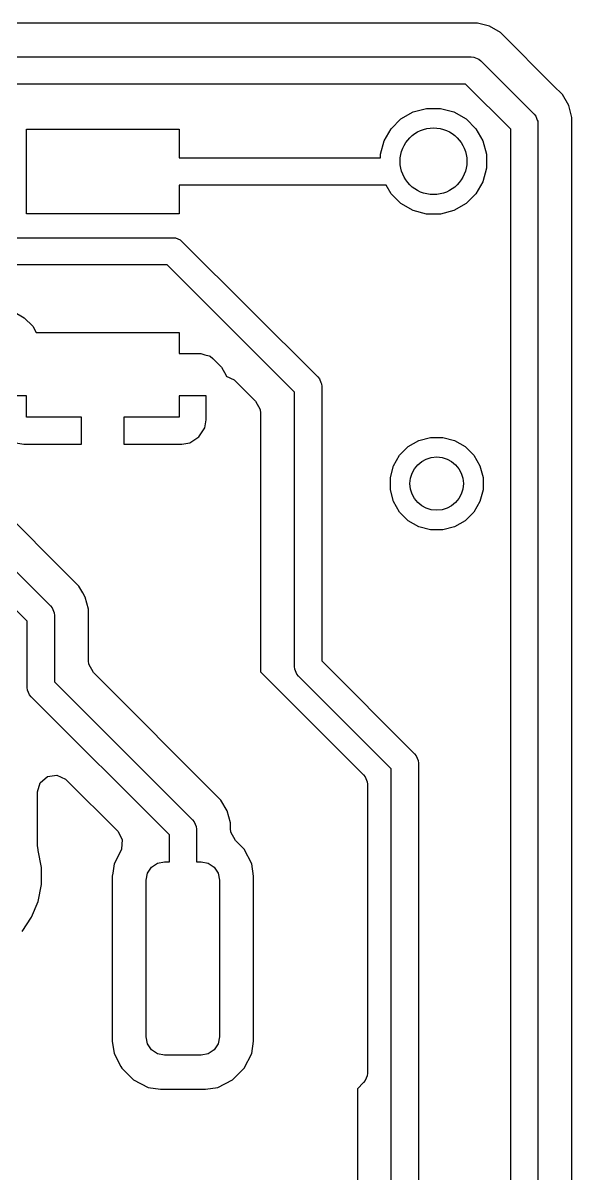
# Model space of a CAD drawing. Extents: x 3.09 to 4.62, y -6.46 to -3.15.
# Drawn here: x 4.1616 to 4.3234, y -6.0095 to -5.6699 of the extents above; entities that cross this region are included whole.
import ezdxf

# ---------------------------------------------------------------- set-up
doc = ezdxf.new("R2010")
doc.units = 0
doc.header["$MEASUREMENT"] = 0
doc.layers.add('BLACK', color=7, linetype='CONTINUOUS')

msp = doc.modelspace()

# ---------------------------------------------------------------- linework, layer by layer
at = {"layer": 'BLACK', "linetype": 'CONTINUOUS'}
for p, q in [((4.29555, -5.66988), (4.15382, -5.66988)), ((4.29912, -5.67084), (4.29555, -5.66988)), ((4.29555, -5.66988), (4.29555, -5.66988)), ((4.30231, -5.67268), (4.29912, -5.67084)), ((4.29912, -5.67084), (4.29912, -5.67084)), ((4.29912, -5.67084), (4.29912, -5.67084)), ((4.31801, -5.68838), (4.30231, -5.67268)), ((4.30231, -5.67268), (4.30231, -5.67268)), ((4.30231, -5.67268), (4.30231, -5.67268)), ((4.06727, -5.6799), (4.29371, -5.6799)), ((4.29371, -5.6799), (4.29449, -5.67998)), ((4.29449, -5.67998), (4.29593, -5.68058)), ((4.29593, -5.68058), (4.29653, -5.68107)), ((4.29653, -5.68107), (4.31223, -5.69677)), ((4.29205, -5.6879), (4.06893, -5.6879)), ((4.3054, -5.70125), (4.29205, -5.6879)), ((4.32062, -5.69099), (4.31801, -5.68838)), ((4.32246, -5.69418), (4.32062, -5.69099)), ((4.27658, -5.69614), (4.28055, -5.69508)), ((4.28055, -5.69508), (4.28467, -5.69508)), ((4.28467, -5.69508), (4.28864, -5.69614)), ((4.3233, -5.69733), (4.32246, -5.69418)), ((4.32246, -5.69418), (4.32246, -5.69418)), ((4.27012, -5.7011), (4.27302, -5.6982)), ((4.27302, -5.6982), (4.27658, -5.69614)), ((4.28864, -5.69614), (4.2922, -5.6982)), ((4.2922, -5.6982), (4.2951, -5.7011)), ((4.31223, -5.69677), (4.31272, -5.69737)), ((4.31272, -5.69737), (4.31321, -5.69856)), ((4.31321, -5.69856), (4.31332, -5.69881)), ((4.31332, -5.69881), (4.3134, -5.69959)), ((4.32342, -5.69775), (4.3233, -5.69733)), ((4.32342, -5.70184), (4.32342, -5.69775)), ((4.16261, -5.7262), (4.16261, -5.7012)), ((4.16261, -5.7012), (4.20761, -5.7012)), ((4.20761, -5.7012), (4.20761, -5.7097)), ((4.26806, -5.70466), (4.27012, -5.7011)), ((4.2951, -5.7011), (4.29716, -5.70466)), ((4.3054, -6.14812), (4.3054, -5.70125)), ((4.3134, -5.69959), (4.3134, -6.14978)), ((4.32342, -6.15163), (4.32342, -5.70184)), ((4.32342, -5.70184), (4.32342, -5.70184)), ((4.267, -5.70863), (4.26806, -5.70466)), ((4.29716, -5.70466), (4.29822, -5.70863)), ((4.267, -5.7097), (4.267, -5.70863)), ((4.29822, -5.70863), (4.29822, -5.71275)), ((4.20761, -5.7097), (4.267, -5.7097)), ((4.29822, -5.71275), (4.29716, -5.71672)), ((4.26863, -5.7177), (4.20761, -5.7177)), ((4.20761, -5.7177), (4.20761, -5.7262)), ((4.27012, -5.72028), (4.26863, -5.7177)), ((4.29716, -5.71672), (4.2951, -5.72028)), ((4.27302, -5.72318), (4.27012, -5.72028)), ((4.27658, -5.72524), (4.27302, -5.72318)), ((4.2922, -5.72318), (4.28864, -5.72524)), ((4.2951, -5.72028), (4.2922, -5.72318)), ((4.20761, -5.7262), (4.16261, -5.7262)), ((4.28055, -5.7263), (4.27658, -5.72524)), ((4.28467, -5.7263), (4.28055, -5.7263)), ((4.28864, -5.72524), (4.28467, -5.7263)), ((4.13433, -5.73324), (4.20573, -5.73324)), ((4.20573, -5.73324), (4.20651, -5.73331)), ((4.20651, -5.73331), (4.20795, -5.73391)), ((4.20795, -5.73391), (4.20856, -5.73441)), ((4.20856, -5.73441), (4.24847, -5.77432)), ((4.20408, -5.74124), (4.13267, -5.74124)), ((4.24164, -5.7788), (4.20408, -5.74124)), ((4.15879, -5.75505), (4.1619, -5.75684)), ((4.1619, -5.75684), (4.16445, -5.75939)), ((4.16445, -5.75939), (4.16549, -5.7612)), ((4.16549, -5.7612), (4.20761, -5.7612)), ((4.20761, -5.7612), (4.20761, -5.76745)), ((4.20761, -5.76745), (4.21406, -5.76745)), ((4.21406, -5.76745), (4.21524, -5.76779)), ((4.21524, -5.76779), (4.21644, -5.76805)), ((4.21644, -5.76805), (4.21664, -5.7682)), ((4.21664, -5.7682), (4.21674, -5.76823)), ((4.21674, -5.76823), (4.21757, -5.7689)), ((4.21757, -5.7689), (4.22015, -5.77148)), ((4.22015, -5.77148), (4.22149, -5.77393)), ((4.22149, -5.77393), (4.22148, -5.7741)), ((4.22148, -5.7741), (4.22382, -5.77517)), ((4.22382, -5.77517), (4.22408, -5.77541)), ((4.22408, -5.77541), (4.23017, -5.7815)), ((4.24847, -5.77432), (4.24897, -5.77492)), ((4.24897, -5.77492), (4.24938, -5.77592)), ((4.24938, -5.77592), (4.24956, -5.77637)), ((4.24956, -5.77637), (4.24964, -5.77715)), ((4.24964, -5.77715), (4.24964, -5.85815)), ((4.16261, -5.77995), (4.15976, -5.77995)), ((4.16261, -5.7862), (4.16261, -5.77995)), ((4.21561, -5.77995), (4.20761, -5.77995)), ((4.20761, -5.77995), (4.20761, -5.7862)), ((4.21561, -5.78698), (4.21561, -5.77995)), ((4.24164, -5.85981), (4.24164, -5.7788)), ((4.23017, -5.7815), (4.23151, -5.78395)), ((4.23151, -5.78395), (4.23162, -5.78501)), ((4.17886, -5.7862), (4.16261, -5.7862)), ((4.17886, -5.7942), (4.17886, -5.7862)), ((4.20761, -5.7862), (4.19136, -5.7862)), ((4.19136, -5.7862), (4.19136, -5.7942)), ((4.21515, -5.78932), (4.21561, -5.78698)), ((4.21561, -5.78698), (4.21561, -5.78698)), ((4.23162, -5.78501), (4.23162, -5.86134)), ((4.21338, -5.79196), (4.21515, -5.78932)), ((4.15949, -5.79373), (4.16183, -5.7942)), ((4.16183, -5.7942), (4.16183, -5.7942)), ((4.16183, -5.7942), (4.17886, -5.7942)), ((4.19136, -5.7942), (4.2084, -5.7942)), ((4.2084, -5.7942), (4.21074, -5.79373)), ((4.2084, -5.7942), (4.2084, -5.7942)), ((4.21074, -5.79373), (4.21338, -5.79196)), ((4.27515, -5.79489), (4.27827, -5.79309)), ((4.27827, -5.79309), (4.28174, -5.79216)), ((4.28174, -5.79216), (4.28534, -5.79216)), ((4.28534, -5.79216), (4.28881, -5.79309)), ((4.28881, -5.79309), (4.29193, -5.79489)), ((4.27081, -5.80055), (4.27261, -5.79743)), ((4.27261, -5.79743), (4.27515, -5.79489)), ((4.29193, -5.79489), (4.29447, -5.79743)), ((4.29447, -5.79743), (4.29627, -5.80055)), ((4.26988, -5.80402), (4.27081, -5.80055)), ((4.29627, -5.80055), (4.2972, -5.80402)), ((4.26988, -5.80762), (4.26988, -5.80402)), ((4.2972, -5.80402), (4.2972, -5.80762)), ((4.27081, -5.8111), (4.26988, -5.80762)), ((4.2972, -5.80762), (4.29627, -5.8111)), ((4.27261, -5.81421), (4.27081, -5.8111)), ((4.29627, -5.8111), (4.29447, -5.81421)), ((4.17547, -5.8335), (4.15472, -5.81276)), ((4.27515, -5.81675), (4.27261, -5.81421)), ((4.29447, -5.81421), (4.29193, -5.81675)), ((4.27827, -5.81855), (4.27515, -5.81675)), ((4.29193, -5.81675), (4.28881, -5.81855)), ((4.14894, -5.82115), (4.16969, -5.84189)), ((4.28174, -5.81948), (4.27827, -5.81855)), ((4.28534, -5.81948), (4.28174, -5.81948)), ((4.28881, -5.81855), (4.28534, -5.81948)), ((4.16286, -5.84638), (4.14446, -5.82798)), ((4.17808, -5.83611), (4.17547, -5.8335)), ((4.17547, -5.8335), (4.17547, -5.8335)), ((4.1792, -5.83805), (4.17808, -5.83611)), ((4.17993, -5.83931), (4.1792, -5.83805)), ((4.16969, -5.84189), (4.17019, -5.8425)), ((4.18088, -5.84288), (4.17993, -5.83931)), ((4.17019, -5.8425), (4.17079, -5.84394)), ((4.17079, -5.84394), (4.17086, -5.84472)), ((4.17086, -5.84472), (4.17086, -5.86428)), ((4.18088, -5.84657), (4.18088, -5.84288)), ((4.16286, -5.86594), (4.16286, -5.84638)), ((4.18088, -5.85807), (4.18088, -5.84657)), ((4.18088, -5.84657), (4.18088, -5.84657)), ((4.181, -5.85913), (4.18088, -5.85807)), ((4.24964, -5.85815), (4.277, -5.88551)), ((4.18233, -5.86158), (4.181, -5.85913)), ((4.21995, -5.8992), (4.18233, -5.86158)), ((4.23162, -5.86134), (4.262, -5.89172)), ((4.24172, -5.86059), (4.24164, -5.85981)), ((4.24232, -5.86203), (4.24172, -5.86059)), ((4.24281, -5.86264), (4.24232, -5.86203)), ((4.17086, -5.86428), (4.21156, -5.90498)), ((4.27017, -5.88999), (4.24281, -5.86264)), ((4.16294, -5.86672), (4.16286, -5.86594)), ((4.16354, -5.86816), (4.16294, -5.86672)), ((4.16403, -5.86876), (4.16354, -5.86816)), ((4.20474, -5.90947), (4.16403, -5.86876)), ((4.277, -5.88551), (4.2775, -5.88611)), ((4.2775, -5.88611), (4.27809, -5.88755)), ((4.27809, -5.88755), (4.27817, -5.88833)), ((4.27817, -5.88833), (4.27817, -6.12069)), ((4.16667, -5.89408), (4.16878, -5.89225)), ((4.16878, -5.89225), (4.17155, -5.89185)), ((4.17155, -5.89185), (4.17409, -5.89301)), ((4.17409, -5.89301), (4.17435, -5.89325)), ((4.262, -5.89172), (4.2625, -5.89233)), ((4.2625, -5.89233), (4.26309, -5.89377)), ((4.27017, -6.12508), (4.27017, -5.88999)), ((4.16588, -5.89676), (4.16667, -5.89408)), ((4.17435, -5.89325), (4.18951, -5.90841)), ((4.26309, -5.89377), (4.26317, -5.89455)), ((4.26317, -5.89455), (4.26317, -5.97975)), ((4.16588, -5.91269), (4.16588, -5.89676)), ((4.2218, -5.9024), (4.21995, -5.8992)), ((4.21995, -5.8992), (4.21995, -5.8992)), ((4.21995, -5.8992), (4.21995, -5.8992)), ((4.22276, -5.90596), (4.2218, -5.9024)), ((4.21156, -5.90498), (4.21206, -5.90559)), ((4.21206, -5.90559), (4.21266, -5.90703)), ((4.22276, -5.90758), (4.22276, -5.90596)), ((4.22276, -5.90596), (4.22276, -5.90596)), ((4.18951, -5.90841), (4.19085, -5.91087)), ((4.20474, -5.91744), (4.20474, -5.90947)), ((4.21266, -5.90703), (4.21274, -5.90781)), ((4.21274, -5.90781), (4.21274, -5.91744)), ((4.22287, -5.90863), (4.22276, -5.90758)), ((4.22421, -5.91108), (4.22287, -5.90863)), ((4.16605, -5.91383), (4.16588, -5.91269)), ((4.19085, -5.91087), (4.19065, -5.91365)), ((4.22679, -5.91367), (4.22421, -5.91108)), ((4.16603, -5.91384), (4.16605, -5.91383)), ((4.16608, -5.91408), (4.16603, -5.91384)), ((4.16707, -5.91906), (4.16608, -5.91408)), ((4.16608, -5.91408), (4.16608, -5.91408)), ((4.19042, -5.91417), (4.18846, -5.91802)), ((4.19065, -5.91365), (4.19042, -5.91417)), ((4.22901, -5.91802), (4.22679, -5.91367)), ((4.16707, -5.92413), (4.16707, -5.91906)), ((4.18846, -5.91802), (4.18803, -5.92077)), ((4.18846, -5.91802), (4.18846, -5.91802)), ((4.18846, -5.91802), (4.18846, -5.91802)), ((4.19832, -5.92078), (4.19949, -5.91902)), ((4.19949, -5.91902), (4.20125, -5.91785)), ((4.20125, -5.91785), (4.20332, -5.91744)), ((4.20332, -5.91744), (4.20474, -5.91744)), ((4.21274, -5.91744), (4.21415, -5.91744)), ((4.21415, -5.91744), (4.21622, -5.91785)), ((4.21622, -5.91785), (4.21798, -5.91902)), ((4.21798, -5.91902), (4.21915, -5.92078)), ((4.22958, -5.92164), (4.22901, -5.91802)), ((4.18803, -5.92077), (4.18789, -5.92164)), ((4.18789, -5.92164), (4.18789, -5.97032)), ((4.19791, -5.92285), (4.19832, -5.92078)), ((4.19791, -5.96911), (4.19791, -5.92285)), ((4.21915, -5.92078), (4.21956, -5.92285)), ((4.21956, -5.92285), (4.21956, -5.96911)), ((4.22958, -5.97032), (4.22958, -5.92164)), ((4.16608, -5.92911), (4.16707, -5.92413)), ((4.16414, -5.9338), (4.16608, -5.92911)), ((4.16132, -5.93802), (4.16414, -5.9338)), ((4.18789, -5.97032), (4.18846, -5.97394)), ((4.19832, -5.97118), (4.19791, -5.96911)), ((4.21956, -5.96911), (4.21915, -5.97118)), ((4.22901, -5.97394), (4.22958, -5.97032)), ((4.18846, -5.97394), (4.19044, -5.97781)), ((4.19949, -5.97294), (4.19832, -5.97118)), ((4.20125, -5.97411), (4.19949, -5.97294)), ((4.20332, -5.97452), (4.20125, -5.97411)), ((4.21415, -5.97452), (4.20332, -5.97452)), ((4.21622, -5.97411), (4.21415, -5.97452)), ((4.21798, -5.97294), (4.21622, -5.97411)), ((4.21915, -5.97118), (4.21798, -5.97294)), ((4.22679, -5.97829), (4.22901, -5.97394)), ((4.19044, -5.97781), (4.19068, -5.97829)), ((4.19068, -5.97829), (4.19414, -5.98175)), ((4.22333, -5.98175), (4.22679, -5.97829)), ((4.26309, -5.98053), (4.2625, -5.98197)), ((4.26317, -5.97975), (4.26309, -5.98053)), ((4.19414, -5.98175), (4.19849, -5.98397)), ((4.19849, -5.98397), (4.20211, -5.98454)), ((4.20211, -5.98454), (4.21536, -5.98454)), ((4.21536, -5.98454), (4.21898, -5.98397)), ((4.21898, -5.98397), (4.22333, -5.98175)), ((4.262, -5.98258), (4.26015, -5.98443)), ((4.26015, -5.98443), (4.26015, -6.11981)), ((4.2625, -5.98197), (4.262, -5.98258))]:
    msp.add_line(p, q, dxfattribs=at)
at = {"layer": 'BLACK'}
for centre, radius in [((4.28261, -5.71069), 0.00984), ((4.28354, -5.80582), 0.00787)]:
    msp.add_circle(centre, radius, dxfattribs=at)

doc.saveas('drawing.dxf')
